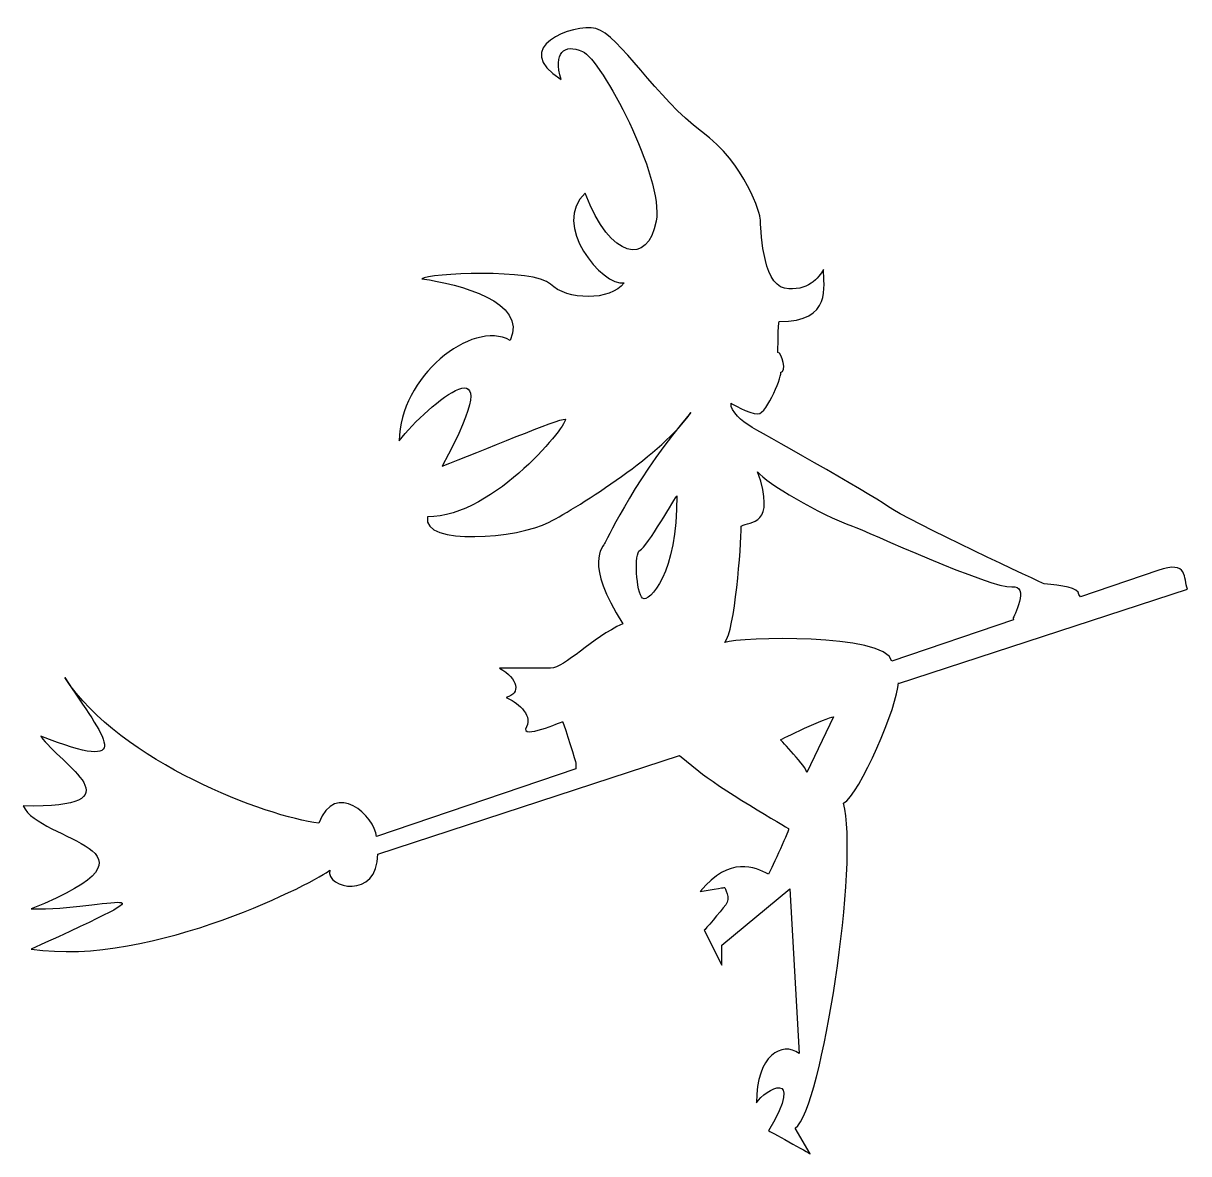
# Model space of a CAD drawing. Header units: centimetres. Extents: x -9.5 to 9.5, y -9.2 to 9.2.
import ezdxf

# ---------------------------------------------------------------- set-up
doc = ezdxf.new("R2010")
doc.units = ezdxf.units.CM
doc.header["$MEASUREMENT"] = 0
doc.layers.add('Camada 1', color=7, linetype='Continuous')

msp = doc.modelspace()

# ---------------------------------------------------------------- linework, layer by layer
at = {"layer": 'Camada 1'}
for points, knots in [([(0.09256, -3.04406), (0.09256, -3.04406), (-3.70305, -4.28628), (-3.70305, -4.28628), (-3.70305, -4.28628), (-3.70305, -5.02688), (-4.55252, -4.85257), (-4.48725, -4.54764), (-4.48725, -4.54764), (-4.63968, -4.70009), (-7.3842, -6.13773), (-9.34455, -5.83277), (-9.34455, -5.83277), (-6.75253, -4.65656), (-8.10299, -5.2011), (-9.34455, -5.17933), (-9.34455, -5.17933), (-6.90495, -4.19912), (-9.23561, -4.09027), (-9.47519, -3.50216), (-9.47519, -3.50216), (-7.55836, -3.54571), (-8.8653, -2.82692), (-9.19203, -2.36943), (-9.19203, -2.36943), (-7.60194, -2.97932), (-8.14695, -2.41295), (-8.80042, -1.41092), (-8.80042, -1.41092), (-7.88557, -2.80493), (-5.51131, -3.67626), (-4.66183, -3.78519), (-4.66183, -3.78519), (-4.40055, -3.06645), (-3.74709, -3.67626), (-3.7252, -4.003), (-3.7252, -4.003), (-3.7252, -4.003), (-0.47884, -2.8968), (-0.47884, -2.8968), (-0.47884, -2.8968), (-0.47884, -2.8968), (-0.47974, -2.80488), (-0.47974, -2.80488), (-0.47974, -2.80488), (-0.47974, -2.80488), (-0.65402, -2.21676), (-0.6976, -2.12964), (-0.6976, -2.12964), (-0.6976, -2.12964), (-1.39464, -2.43457), (-1.28564, -2.21677), (-1.28564, -2.21677), (-1.17679, -1.99899), (-1.45995, -1.80288), (-1.61237, -1.73764), (-1.61237, -1.73764), (-1.37279, -1.67234), (-1.41637, -1.4326), (-1.7213, -1.25832), (-1.7213, -1.25832), (-1.7213, -1.25832), (-1.13318, -1.25832), (-0.89363, -1.25832), (-0.89363, -1.25832), (-0.65402, -1.25832), (-0.21839, -0.75736), (0.28258, -0.53955), (0.28258, -0.53955), (-0.34909, 0.46243), (-0.04415, 0.70201), (-0.00058, 0.78916), (-0.00058, 0.78916), (0.043, 0.87631), (0.54404, 1.92179), (1.39343, 2.90199), (1.39343, 2.90199), (0.95777, 2.24852), (-0.41444, 1.37733), (-0.9154, 1.11589), (-0.9154, 1.11589), (-1.41636, 0.85446), (-2.98465, 0.72388), (-2.89758, 1.20304), (-2.89758, 1.20304), (-1.78667, 1.20304), (-0.56689, 2.77125), (-0.65402, 2.79313), (-0.65402, 2.79313), (-0.74117, 2.81483), (-2.02623, 2.27039), (-2.65792, 2.03073), (-2.65792, 2.03073), (-1.45994, 4.23069), (-2.89758, 3.03271), (-3.35496, 2.44451), (-3.35496, 2.44451), (-3.35496, 3.46829), (-2.17868, 4.42669), (-1.54709, 4.07818), (-1.54709, 4.07818), (-1.26393, 4.70993), (-2.37476, 4.99308), (-2.98465, 5.08016), (-2.98465, 5.08016), (-2.8975, 5.16723), (-1.155, 5.25436), (-0.89362, 4.99309), (-0.89362, 4.99309), (-0.63224, 4.73166), (0.08658, 4.70993), (0.30436, 5.01481), (0.30436, 5.01481), (-0.04415, 4.94951), (-0.89362, 5.97321), (-0.32731, 6.47417), (-0.32731, 6.47417), (0.08658, 5.38512), (0.69644, 5.29796), (0.82712, 6.01678), (0.82712, 6.01678), (0.95777, 6.7356), (-0.06585, 8.65237), (-0.37089, 8.78308), (-0.37089, 8.78308), (-0.67574, 8.91376), (-0.85002, 8.76128), (-0.71932, 8.32567), (-0.71932, 8.32567), (-1.56879, 8.84843), (-0.52332, 9.24049), (-0.15301, 9.15334), (-0.15301, 9.15334), (0.2172, 9.06619), (0.84889, 7.99894), (1.56771, 7.47615), (1.56771, 7.47615), (2.28653, 6.95333), (2.52614, 6.12572), (2.52614, 6.03859), (2.52614, 6.03859), (2.52614, 5.95146), (2.54792, 4.99312), (2.91815, 4.92768), (2.91815, 4.92768), (3.28836, 4.86238), (3.48452, 5.10196), (3.54982, 5.23269), (3.54982, 5.23269), (3.55053, 4.97107), (3.70307, 4.38306), (2.83179, 4.38306), (2.83179, 4.38306), (2.81001, 4.36121), (2.81001, 3.88202), (2.81001, 3.88202), (2.81001, 3.88202), (2.87528, 3.88202), (2.96252, 3.55529), (2.85356, 3.55529), (2.85356, 3.55529), (2.89706, 3.55529), (2.63578, 2.8801), (2.48325, 2.8801), (2.48325, 2.8801), (2.33074, 2.8801), (2.04759, 3.05425), (2.04759, 3.05425), (2.04759, 3.05425), (2.02581, 2.9236), (2.24359, 2.7494), (2.35252, 2.68402), (2.35252, 2.68402), (2.46145, 2.61864), (4.30536, 1.5878), (4.59608, 1.37708), (4.59608, 1.37708), (4.9285, 1.13612), (7.14447, 0.11372), (7.14447, 0.11372), (7.14447, 0.11372), (7.42763, 0.09194), (7.71086, 0.04842), (7.71086, -0.06051), (7.71086, -0.06051), (7.71086, -0.06051), (7.73626, -0.09771), (7.73626, -0.09771), (7.73626, -0.09771), (7.73626, -0.09771), (8.99591, 0.33152), (8.99591, 0.33152), (8.99591, 0.33152), (9.49687, 0.50583), (9.4098, 0.20082), (9.47515, 0.02659), (9.47515, 0.02659), (9.47515, 0.02659), (4.77393, -1.51186), (4.77393, -1.51186), (4.77393, -1.51186), (4.77393, -1.51186), (4.77001, -1.4981), (4.77001, -1.4981), (4.77001, -1.4981), (4.77001, -1.84664), (4.13834, -3.32777), (3.87696, -3.4585), (3.87696, -3.4585), (4.13834, -4.37332), (3.52842, -8.42478), (3.09276, -8.75152), (3.09276, -8.75152), (3.09276, -8.75152), (3.33242, -9.16541), (3.33242, -9.16541), (3.33242, -9.16541), (3.33242, -9.16541), (2.63538, -8.77332), (2.65718, -8.7951), (2.65718, -8.7951), (3.26707, -7.74955), (2.5918, -8.11986), (2.4611, -8.33774), (2.4611, -8.33774), (2.4611, -7.55362), (2.87499, -7.33566), (3.15814, -7.53166), (3.15814, -7.53166), (3.15814, -7.53166), (3.00569, -4.85252), (3.00569, -4.85252), (3.00569, -4.85252), (3.00569, -4.85252), (1.89478, -5.76737), (1.89478, -5.76737), (1.89478, -5.76737), (1.89478, -5.76737), (1.89478, -6.0941), (1.89478, -6.0941), (1.89478, -6.0941), (1.89478, -6.0941), (1.61162, -5.52779), (1.61162, -5.52779), (1.61162, -5.52779), (1.61162, -5.52779), (1.873, -5.22286), (1.96016, -5.1139), (1.96016, -5.1139), (2.04729, -5.00497), (1.93836, -4.83074), (1.93836, -4.83074), (1.93836, -4.83074), (1.93836, -4.83074), (1.93836, -4.83074), (1.54635, -4.89612), (1.54635, -4.89612), (2.02559, -4.308), (2.43942, -4.50403), (2.6572, -4.61296), (2.6572, -4.61296), (2.6572, -4.61296), (2.98393, -3.93772), (2.98393, -3.87234), (2.98393, -3.87234), (2.98393, -3.87234), (1.77952, -3.16543), (1.52457, -2.93574), (1.52457, -2.93574), (1.52457, -2.93574), (1.20638, -2.67941), (1.20638, -2.67941), (1.20638, -2.67941), (1.20638, -2.67941), (0.09256, -3.04406), (0.09256, -3.04406), (0.09256, -3.04406), (0.09256, -3.04406), (0.09256, -3.04406), (0.09256, -3.04406)], [0, 0, 0, 0, 0.01408451, 0.01408451, 0.01408451, 0.01408451, 0.02816901, 0.02816901, 0.02816901, 0.02816901, 0.04225352, 0.04225352, 0.04225352, 0.04225352, 0.05633803, 0.05633803, 0.05633803, 0.05633803, 0.07042254, 0.07042254, 0.07042254, 0.07042254, 0.08450704, 0.08450704, 0.08450704, 0.08450704, 0.09859155, 0.09859155, 0.09859155, 0.09859155, 0.11267606, 0.11267606, 0.11267606, 0.11267606, 0.12676056, 0.12676056, 0.12676056, 0.12676056, 0.14084507, 0.14084507, 0.14084507, 0.14084507, 0.15492958, 0.15492958, 0.15492958, 0.15492958, 0.16901408, 0.16901408, 0.16901408, 0.16901408, 0.18309859, 0.18309859, 0.18309859, 0.18309859, 0.1971831, 0.1971831, 0.1971831, 0.1971831, 0.21126761, 0.21126761, 0.21126761, 0.21126761, 0.22535211, 0.22535211, 0.22535211, 0.22535211, 0.23943662, 0.23943662, 0.23943662, 0.23943662, 0.25352113, 0.25352113, 0.25352113, 0.25352113, 0.26760563, 0.26760563, 0.26760563, 0.26760563, 0.28169014, 0.28169014, 0.28169014, 0.28169014, 0.29577465, 0.29577465, 0.29577465, 0.29577465, 0.30985915, 0.30985915, 0.30985915, 0.30985915, 0.32394366, 0.32394366, 0.32394366, 0.32394366, 0.33802817, 0.33802817, 0.33802817, 0.33802817, 0.35211268, 0.35211268, 0.35211268, 0.35211268, 0.36619718, 0.36619718, 0.36619718, 0.36619718, 0.38028169, 0.38028169, 0.38028169, 0.38028169, 0.3943662, 0.3943662, 0.3943662, 0.3943662, 0.4084507, 0.4084507, 0.4084507, 0.4084507, 0.42253521, 0.42253521, 0.42253521, 0.42253521, 0.43661972, 0.43661972, 0.43661972, 0.43661972, 0.45070423, 0.45070423, 0.45070423, 0.45070423, 0.46478873, 0.46478873, 0.46478873, 0.46478873, 0.47887324, 0.47887324, 0.47887324, 0.47887324, 0.49295775, 0.49295775, 0.49295775, 0.49295775, 0.50704225, 0.50704225, 0.50704225, 0.50704225, 0.52112676, 0.52112676, 0.52112676, 0.52112676, 0.53521127, 0.53521127, 0.53521127, 0.53521127, 0.54929577, 0.54929577, 0.54929577, 0.54929577, 0.56338028, 0.56338028, 0.56338028, 0.56338028, 0.57746479, 0.57746479, 0.57746479, 0.57746479, 0.5915493, 0.5915493, 0.5915493, 0.5915493, 0.6056338, 0.6056338, 0.6056338, 0.6056338, 0.61971831, 0.61971831, 0.61971831, 0.61971831, 0.63380282, 0.63380282, 0.63380282, 0.63380282, 0.64788732, 0.64788732, 0.64788732, 0.64788732, 0.66197183, 0.66197183, 0.66197183, 0.66197183, 0.67605634, 0.67605634, 0.67605634, 0.67605634, 0.69014085, 0.69014085, 0.69014085, 0.69014085, 0.70422535, 0.70422535, 0.70422535, 0.70422535, 0.71830986, 0.71830986, 0.71830986, 0.71830986, 0.73239437, 0.73239437, 0.73239437, 0.73239437, 0.74647887, 0.74647887, 0.74647887, 0.74647887, 0.76056338, 0.76056338, 0.76056338, 0.76056338, 0.77464789, 0.77464789, 0.77464789, 0.77464789, 0.78873239, 0.78873239, 0.78873239, 0.78873239, 0.8028169, 0.8028169, 0.8028169, 0.8028169, 0.81690141, 0.81690141, 0.81690141, 0.81690141, 0.83098592, 0.83098592, 0.83098592, 0.83098592, 0.84507042, 0.84507042, 0.84507042, 0.84507042, 0.85915493, 0.85915493, 0.85915493, 0.85915493, 0.87323944, 0.87323944, 0.87323944, 0.87323944, 0.88732394, 0.88732394, 0.88732394, 0.88732394, 0.90140845, 0.90140845, 0.90140845, 0.90140845, 0.91549296, 0.91549296, 0.91549296, 0.91549296, 0.92957746, 0.92957746, 0.92957746, 0.92957746, 0.94366197, 0.94366197, 0.94366197, 0.94366197, 0.95774648, 0.95774648, 0.95774648, 0.95774648, 0.97183099, 0.97183099, 0.97183099, 0.97183099, 1, 1, 1, 1]), ([(6.6368, -0.44868), (6.6368, -0.44868), (6.92496, 0.10702), (6.61622, 0.06586), (6.61622, 0.06586), (6.3075, 0.02466), (4.20745, 0.98994), (4.02293, 1.05376), (4.02293, 1.05376), (3.48781, 1.23899), (2.62339, 1.75353), (2.47932, 1.93876), (2.47932, 1.93876), (2.78804, 1.05376), (2.35581, 1.13607), (2.21177, 1.05376), (2.21177, 1.05376), (2.21177, 0.72446), (2.10885, -0.6545), (1.9442, -0.83973), (1.9442, -0.83973), (2.19119, -0.75742), (4.54714, -0.68648), (4.66578, -1.14387), (4.66578, -1.14387), (4.66578, -1.14387), (6.64322, -0.47013), (6.64322, -0.47013), (6.64322, -0.47013), (6.64322, -0.47013), (6.6368, -0.44868), (6.6368, -0.44868)], [0, 0, 0, 0, 0.11111111, 0.11111111, 0.11111111, 0.11111111, 0.22222222, 0.22222222, 0.22222222, 0.22222222, 0.33333333, 0.33333333, 0.33333333, 0.33333333, 0.44444444, 0.44444444, 0.44444444, 0.44444444, 0.55555556, 0.55555556, 0.55555556, 0.55555556, 0.66666667, 0.66666667, 0.66666667, 0.66666667, 0.77777778, 0.77777778, 0.77777778, 0.77777778, 1, 1, 1, 1]), ([(1.16209, 1.54773), (1.16209, 1.54773), (0.66814, 0.70387), (0.56522, 0.66273), (0.56522, 0.66273), (0.4623, 0.62159), (0.50349, -0.03704), (0.60639, -0.11938), (0.60639, -0.11938), (0.70931, -0.20172), (1.18267, 0.29226), (1.16209, 1.54773)], [0, 0, 0, 0, 0.25, 0.25, 0.25, 0.25, 0.5, 0.5, 0.5, 0.5, 1, 1, 1, 1]), ([(6.6368, -0.44868), (6.6368, -0.44868), (6.6368, -0.44868), (6.6368, -0.44868), (6.6368, -0.44868), (6.6368, -0.44868), (6.6368, -0.44868), (6.6368, -0.44868)], [0, 0, 0, 0, 0.33333333, 0.33333333, 0.33333333, 0.33333333, 1, 1, 1, 1]), ([(3.28198, -2.95963), (3.28198, -2.95963), (3.7142, -2.05404), (3.7142, -2.05404), (3.7142, -2.05404), (3.61128, -2.05404), (2.84978, -2.42451), (2.84978, -2.42451), (2.84978, -2.42451), (2.84978, -2.42451), (3.28198, -2.87732), (3.28198, -2.95963)], [0, 0, 0, 0, 0.25, 0.25, 0.25, 0.25, 0.5, 0.5, 0.5, 0.5, 1, 1, 1, 1])]:
    msp.add_open_spline(points, degree=3, knots=knots, dxfattribs=at)

doc.saveas('drawing.dxf')
